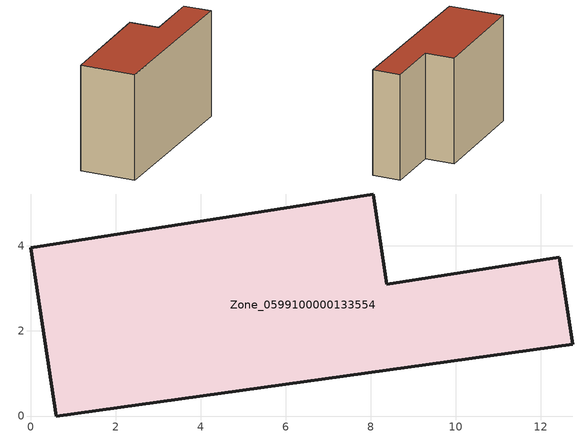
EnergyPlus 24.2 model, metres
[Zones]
Zone_0599100000133554
 floor ground (C_G): 0.6,0 0,3.96 8.05,5.22 8.38,3.1 12.44,3.73 12.75,1.69 z0
 wall outside (C_F): 0.6,0 12.75,1.69 12.44,3.73 8.38,3.1 8.05,5.22 0,3.96 0.6,0 z0:7.74
 roof outside (C_R): 0,3.96 0.6,0 12.75,1.69 12.44,3.73 8.38,3.1 8.05,5.22 z7.74
[BUILDING]
Pand.0599100000133554: North Axis=0; Terrain=City; Loads Convergence Tolerance Value=0.04; Temperature Convergence Tolerance Value=0.4; Solar Distribution=FullExterior; Maximum Number of Warmup Days=25; Minimum Number of Warmup Days=1
[Site:Location]
Rotterdam.The.Hague.AP_ZH_NLD Design_Conditions: Latitude=51.96; Longitude=4.45; Time Zone=1; Elevation=-4.5
[SITE:GROUNDTEMPERATURE:BUILDINGSURFACE]
18, 18, 18, 18, 18, 18, 18, 18, 18, 18, 18, 18
[MATERIAL] Thermal Absorptance=0.9; Solar Absorptance=0.7; Visible Absorptance=0.7
Name | Roughness | Thickness | Conductivity | Density | Specific Heat
G.TI.1946 | MediumSmooth | 0.15 | 1 | 540 | 1210
F.TI.1946 | Rough | 0.3 | 0.857143 | 1920 | 840
R.TI.1946 | MediumRough | 0.2 | 0.1 | 1500 | 1000
[CONSTRUCTION]
C_G: G.TI.1946
C_F: F.TI.1946
C_R: R.TI.1946
[ZONE]
Zone_0599100000133554: Type=1; Multiplier=1; Ceiling Height=Autocalculate; Volume=Autocalculate; Floor Area=autocalculate; Part of Total Floor Area=Yes
[ZONEINFILTRATION:DESIGNFLOWRATE]
Infil_Zone_0599100000133554: Zone or ZoneList or Space or SpaceList=Zone_0599100000133554; Schedule=AlwaysOn; Design Flow Rate Calculation Method=Flow/Area; Flow Rate per Floor Area=0.003; Constant Term Coefficient=1; Temperature Term Coefficient=0; Velocity Term Coefficient=0; Velocity Squared Term Coefficient=0
[HVACTEMPLATE:ZONE:IDEALLOADSAIRSYSTEM]
Zone_0599100000133554: Maximum Heating Supply Air Temperature=50; Minimum Cooling Supply Air Temperature=13; Maximum Heating Supply Air Humidity Ratio=0.0156; Minimum Cooling Supply Air Humidity Ratio=0.0077; Heating Limit=NoLimit; Cooling Limit=NoLimit; Dehumidification Control Type=ConstantSensibleHeatRatio; Cooling Sensible Heat Ratio=0.7; Dehumidification Setpoint=60; Humidification Control Type=None; Humidification Setpoint=30; Outdoor Air Method=None; Outdoor Air Flow Rate per Person=0.00944; Outdoor Air Flow Rate per Zone Floor Area=0; Outdoor Air Flow Rate per Zone=0; Demand Controlled Ventilation Type=None; Outdoor Air Economizer Type=NoEconomizer; Heat Recovery Type=None; Sensible Heat Recovery Effectiveness=0.7; Latent Heat Recovery Effectiveness=0.65
[ZONECONTROL:THERMOSTAT]
ThermostatControl_Zone_0599100000133554: Zone or ZoneList=Zone_0599100000133554; Control Type Schedule=DualSetpointControlType; Control 1=Thermostat_Zone_0599100000133554; Temperature Difference Between Cutout And Setpoint=0
[THERMOSTATSETPOINT:DUALSETPOINT]
Thermostat_Zone_0599100000133554: Heating Setpoint Temperature Schedule=HeatingSetpoint_Zone_0599100000133554; Cooling Setpoint Temperature Schedule=CoolingSetpoint_Zone_0599100000133554
[SCHEDULE:COMPACT]
HeatingSetpoint_Zone_0599100000133554: Through: 12/31, For: AllDays, Until: 24:00, 21
CoolingSetpoint_Zone_0599100000133554: Through: 12/31, For: AllDays, Until: 24:00, 24
DualSetpointControlType: Through: 12/31, For: AllDays, Until: 24:00, 4
AlwaysOn: Through: 12/31, For: AllDays, Until: 24:00, 1
